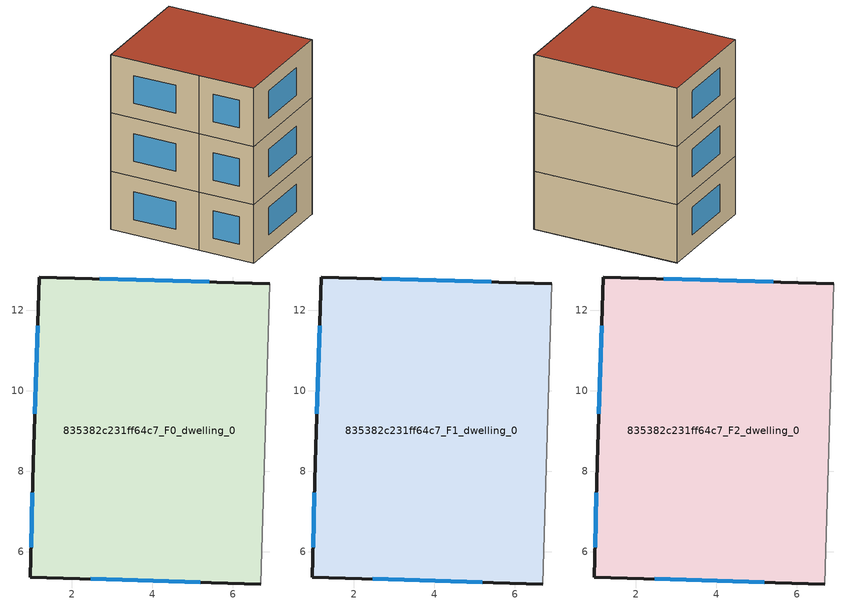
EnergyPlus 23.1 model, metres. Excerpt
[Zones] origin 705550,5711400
835382c231ff64c7_F0_dwelling_0
 floor ground (EU_floor_Construction): 6.92,12.66 6.69,5.2 0.97,5.37 1.04,8.21 1.19,12.83 z0
 wall outside (EU_wall_Construction): 6.92,12.66 1.19,12.83 1.04,8.21 0.97,5.37 6.69,5.2 z0:3
 wall adiabatic (EU_wall_Construction): 6.69,5.2 6.92,12.66 z0:3
 window (EU_Window_Construction): 1.15,11.61 1.08,9.42 / 5.41,12.7 2.69,12.78 / 2.47,5.32 5.19,5.24 / 1.02,7.46 0.99,6.11 z0.79:2.21
835382c231ff64c7_F1_dwelling_0
 floor to 835382c231ff64c7_F0_dwelling_0 (EU_floor_Construction): 6.92,12.66 6.69,5.2 0.97,5.37 1.04,8.21 1.19,12.83 z3
 wall outside (EU_wall_Construction): 6.92,12.66 1.19,12.83 1.04,8.21 0.97,5.37 6.69,5.2 z3:6
 wall adiabatic (EU_wall_Construction): 6.69,5.2 6.92,12.66 z3:6
 window (EU_Window_Construction): 1.15,11.61 1.08,9.42 / 5.41,12.7 2.69,12.78 / 2.47,5.32 5.19,5.24 / 1.02,7.46 0.99,6.11 z3.79:5.21
835382c231ff64c7_F2_dwelling_0
 floor to 835382c231ff64c7_F1_dwelling_0 (EU_floor_Construction): 6.92,12.66 6.69,5.2 0.97,5.37 1.04,8.21 1.19,12.83 z6
 wall outside (EU_wall_Construction): 6.92,12.66 1.19,12.83 1.04,8.21 0.97,5.37 6.69,5.2 z6:9
 wall adiabatic (EU_wall_Construction): 6.69,5.2 6.92,12.66 z6:9
 window (EU_Window_Construction): 1.15,11.61 1.08,9.42 / 5.41,12.7 2.69,12.78 / 2.47,5.32 5.19,5.24 / 1.02,7.46 0.99,6.11 z6.79:8.21
 roof outside (EU_roof_Construction): 6.69,5.2 6.92,12.66 1.19,12.83 1.04,8.21 0.97,5.37 z9
shading: 6.69,5.16 6.91,12.67 z0:9
[Building]
EU S2 Campaign: North Axis=0; Terrain=City; Solar Distribution=FullExterior
[Site:Location]
London: Latitude=51.5; Longitude=-0.5; Time Zone=0; Elevation=25
[SizingPeriod:WeatherFileDays]
AnnualSizingPeriod: Begin Month=1; Begin Day of Month=1; End Month=12; End Day of Month=31; Day of Week for Start Day=Monday; Use Weather File Daylight Saving Period=No; Use Weather File Rain and Snow Indicators=No
[MATERIAL]
EU_InternalMass_Material: Roughness=MediumRough; Thickness=0.1; Conductivity=1; Density=1800; Specific Heat=900; Thermal Absorptance=0.9; Solar Absorptance=0.7; Visible Absorptance=0.7
[MATERIAL:NOMASS] Roughness=MediumRough; Thermal Absorptance=0.9; Solar Absorptance=0.7; Visible Absorptance=0.7
Name | Thermal Resistance
EU_wall_NoMass | 0.555556
EU_roof_NoMass | 0.510204
EU_floor_NoMass | 1.68919
[WINDOWMATERIAL:SIMPLEGLAZINGSYSTEM]
EU_Window_SimpleGlazing: UFactor=3.96; Solar Heat Gain Coefficient=0.85; Visible Transmittance=0.85
[CONSTRUCTION]
EU_wall_Construction: EU_wall_NoMass
EU_roof_Construction: EU_roof_NoMass
EU_floor_Construction: EU_floor_NoMass
EU_Window_Construction: EU_Window_SimpleGlazing
EU_InternalMass_Construction: EU_InternalMass_Material
[ZONE] Type=1; Multiplier=1; Ceiling Height=autocalculate; Floor Area=autocalculate; Part of Total Floor Area=Yes
Name | Volume
835382c231ff64c7_F0_dwelling_0 | 128.436
835382c231ff64c7_F1_dwelling_0; 835382c231ff64c7_F2_dwelling_0 | 128.435
[INTERNALMASS] Construction=EU_InternalMass_Construction; Surface Area=42.812
Name | Zone or ZoneList
835382c231ff64c7_F0_dwelling_0_EU_InternalMass | 835382c231ff64c7_F0_dwelling_0
835382c231ff64c7_F1_dwelling_0_EU_InternalMass | 835382c231ff64c7_F1_dwelling_0
835382c231ff64c7_F2_dwelling_0_EU_InternalMass | 835382c231ff64c7_F2_dwelling_0
[OTHEREQUIPMENT] Fuel Type=Electricity; Design Level Calculation Method=Watts/Area; Power per Zone Floor Area=1; Fraction Latent=0; Fraction Radiant=0; Fraction Lost=0; Carbon Dioxide Generation Rate=0; EndUse Subcategory=EU_Step8_InternalGains
Name | Zone or ZoneList or Space or SpaceList | Schedule
EU_Step8_InternalGain_835382c231ff64c7_F0_dwelling_0_f000 | 835382c231ff64c7_F0_dwelling_0 | EU_Step8_GainSchedule_835382c231ff64c7_F0_dwelling_0_f000
EU_Step8_InternalGain_835382c231ff64c7_F1_dwelling_0_f000 | 835382c231ff64c7_F1_dwelling_0 | EU_Step8_GainSchedule_835382c231ff64c7_F1_dwelling_0_f000
EU_Step8_InternalGain_835382c231ff64c7_F2_dwelling_0_f000 | 835382c231ff64c7_F2_dwelling_0 | EU_Step8_GainSchedule_835382c231ff64c7_F2_dwelling_0_f000
[ZONEVENTILATION:DESIGNFLOWRATE] Schedule=EU_AlwaysOn; Design Flow Rate Calculation Method=AirChanges/Hour; Air Changes per Hour=0.48; Ventilation Type=Natural; Fan Pressure Rise=0; Fan Total Efficiency=1; Constant Term Coefficient=1; Temperature Term Coefficient=0; Velocity Term Coefficient=0; Velocity Squared Term Coefficient=0; Minimum Indoor Temperature=-100; Maximum Indoor Temperature=100; Delta Temperature=-100; Minimum Outdoor Temperature=-100; Maximum Outdoor Temperature=100; Maximum Wind Speed=40
Name | Zone or ZoneList or Space or SpaceList
EU_ConstantAir_835382c231ff64c7_F0_dwelling_0 | 835382c231ff64c7_F0_dwelling_0
EU_ConstantAir_835382c231ff64c7_F1_dwelling_0 | 835382c231ff64c7_F1_dwelling_0
EU_ConstantAir_835382c231ff64c7_F2_dwelling_0 | 835382c231ff64c7_F2_dwelling_0
[HVACTEMPLATE:THERMOSTAT] Constant Heating Setpoint=20; Constant Cooling Setpoint=50
EU_HeatOnly_835382c231ff64c7_F0_dwelling_0; EU_HeatOnly_835382c231ff64c7_F1_dwelling_0; EU_HeatOnly_835382c231ff64c7_F2_dwelling_0
[HVACTEMPLATE:ZONE:IDEALLOADSAIRSYSTEM] System Availability Schedule=EU_AlwaysOn; Maximum Heating Supply Air Temperature=50; Minimum Cooling Supply Air Temperature=13; Maximum Heating Supply Air Humidity Ratio=0.0156; Minimum Cooling Supply Air Humidity Ratio=0.0077; Heating Limit=NoLimit; Cooling Limit=NoLimit; Heating Availability Schedule=EU_AlwaysOn; Cooling Availability Schedule=EU_CoolingOff; Dehumidification Control Type=ConstantSensibleHeatRatio; Cooling Sensible Heat Ratio=0.7; Dehumidification Setpoint=60; Humidification Control Type=None; Humidification Setpoint=30; Outdoor Air Method=None; Outdoor Air Flow Rate per Person=0.00944; Outdoor Air Flow Rate per Zone Floor Area=0; Outdoor Air Flow Rate per Zone=0; Demand Controlled Ventilation Type=None; Outdoor Air Economizer Type=NoEconomizer; Heat Recovery Type=None; Sensible Heat Recovery Effectiveness=0.7; Latent Heat Recovery Effectiveness=0.65
Name | Template Thermostat
835382c231ff64c7_F0_dwelling_0 | EU_HeatOnly_835382c231ff64c7_F0_dwelling_0
835382c231ff64c7_F1_dwelling_0 | EU_HeatOnly_835382c231ff64c7_F1_dwelling_0
835382c231ff64c7_F2_dwelling_0 | EU_HeatOnly_835382c231ff64c7_F2_dwelling_0
[SIZING:ZONE] Zone Cooling Design Supply Air Temperature Input Method=SupplyAirTemperature; Zone Cooling Design Supply Air Temperature=13; Zone Heating Design Supply Air Temperature Input Method=SupplyAirTemperature; Zone Heating Design Supply Air Temperature=50; Zone Cooling Design Supply Air Humidity Ratio=0.008; Zone Heating Design Supply Air Humidity Ratio=0.008; Cooling Design Air Flow Method=DesignDay; Cooling Design Air Flow Rate=0; Cooling Minimum Air Flow per Zone Floor Area=0.000762; Cooling Minimum Air Flow=0; Cooling Minimum Air Flow Fraction=0.2; Heating Design Air Flow Method=DesignDay; Heating Design Air Flow Rate=0; Heating Maximum Air Flow per Zone Floor Area=0.002032; Heating Maximum Air Flow=0.141576; Heating Maximum Air Flow Fraction=0.3; Account for Dedicated Outdoor Air System=No; Dedicated Outdoor Air System Control Strategy=NeutralSupplyAir; Dedicated Outdoor Air Low Setpoint Temperature for Design=autosize; Dedicated Outdoor Air High Setpoint Temperature for Design=autosize; Zone Load Sizing Method=Sensible Load Only No Latent Load; Zone Latent Cooling Design Supply Air Humidity Ratio Input Method=HumidityRatioDifference; Zone Cooling Design Supply Air Humidity Ratio Difference=0.005; Zone Latent Heating Design Supply Air Humidity Ratio Input Method=HumidityRatioDifference; Zone Humidification Design Supply Air Humidity Ratio Difference=0.005
835382c231ff64c7_F0_dwelling_0; 835382c231ff64c7_F1_dwelling_0; 835382c231ff64c7_F2_dwelling_0
[SCHEDULE:CONSTANT]
Name | Hourly Value
EU_AlwaysOn | 1
EU_CoolingOff | 0
[SCHEDULE:FILE] Column Number=1; Rows to Skip at Top=0; Number of Hours of Data=8760; Column Separator=Comma; Interpolate to Timestep=No; Minutes per Item=60; Adjust Schedule for Daylight Savings=Yes
Name | File
EU_Step8_GainSchedule_835382c231ff64c7_F0_dwelling_0_f000 | ../../schedules/835382c231ff64c7/835382c231ff64c7_F0_dwelling_0_f000_gain.csv
EU_Step8_GainSchedule_835382c231ff64c7_F1_dwelling_0_f000 | ../../schedules/835382c231ff64c7/835382c231ff64c7_F1_dwelling_0_f000_gain.csv
EU_Step8_GainSchedule_835382c231ff64c7_F2_dwelling_0_f000 | ../../schedules/835382c231ff64c7/835382c231ff64c7_F2_dwelling_0_f000_gain.csv
